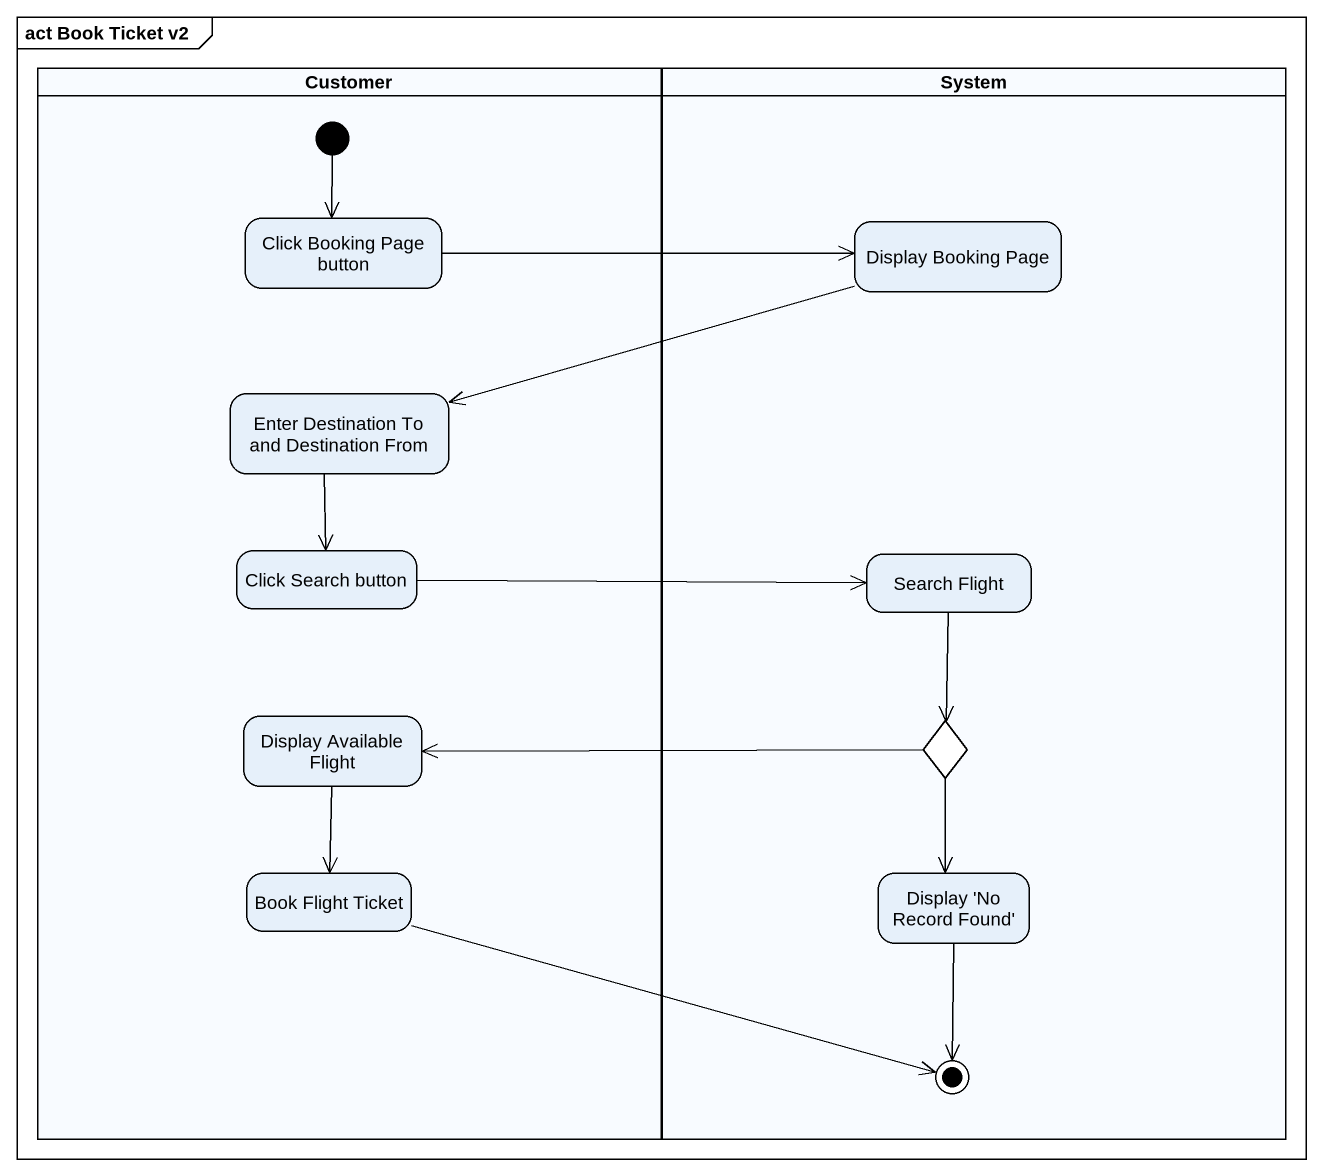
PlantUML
@startuml
mainframe act Book Ticket v2
hide empty description
state Customer <<partition>> {
  state "Click Booking Page button" as Click_Booking_Page_button
  state "Enter Destination To and Destination From" as Enter_Destination_To_and
  state "Click Search button" as Click_Search_button
  state "Display Available Flight" as Display_Available_Flight
  state "Book Flight Ticket" as Book_Flight_Ticket
  [*] --> Click_Booking_Page_button
}
state System <<partition>> {
  state "Display Booking Page" as Display_Booking_Page
  state "Search Flight" as Search_Flight
  state choice1 <<choice>>
  state "Display 'No Record Found'" as Display_No_Record_Found
  state final1 <<end>>
}
Click_Booking_Page_button -right-> Display_Booking_Page
Display_Booking_Page -left-> Enter_Destination_To_and
Enter_Destination_To_and --> Click_Search_button
Click_Search_button -right-> Search_Flight
Search_Flight --> choice1
Display_Available_Flight --> Book_Flight_Ticket
choice1 -left-> Display_Available_Flight
choice1 --> Display_No_Record_Found
Book_Flight_Ticket -right-> final1
Display_No_Record_Found --> final1
@enduml
